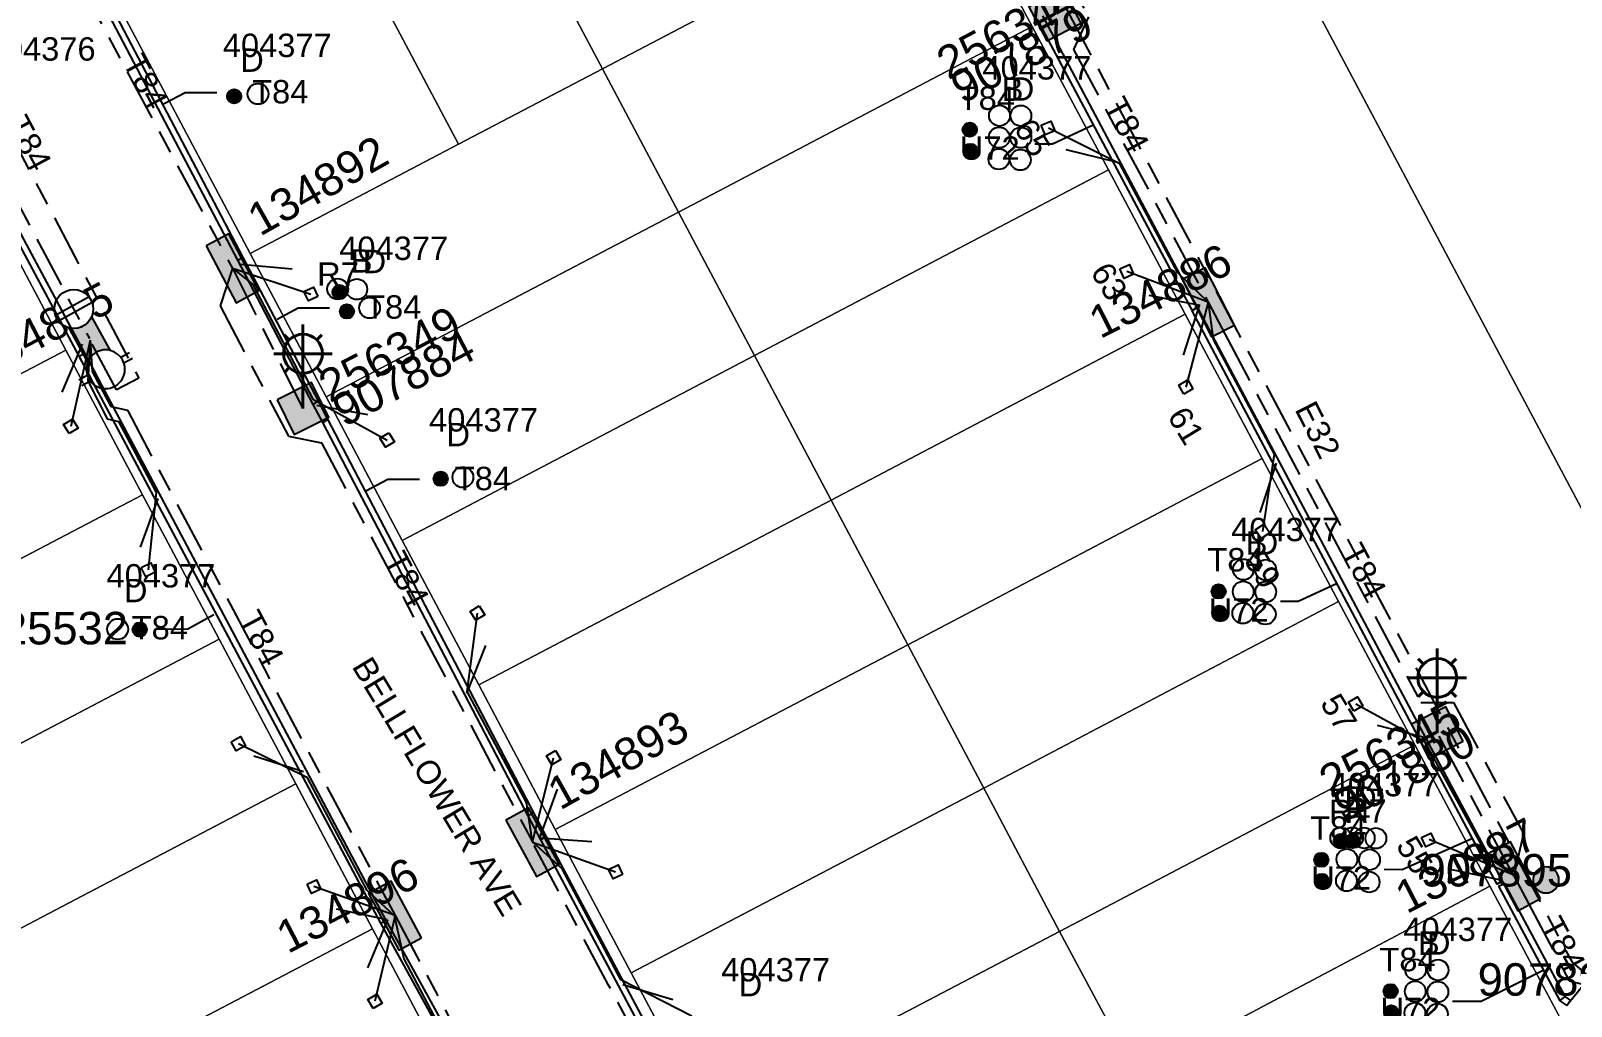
# Model space of a CAD drawing. Header units: metres. Extents: x 301589 to 305563, y 6268713 to 6270518.
# Drawn here: x 303497 to 303615.6, y 6269818.4 to 6269893.5 of the extents above; entities that cross this region are included whole.
import ezdxf
from ezdxf.enums import TextEntityAlignment as Align

# ---------------------------------------------------------------- set-up
doc = ezdxf.new("R2010")
doc.units = ezdxf.units.M
doc.linetypes.add('Cable Exist UG', pattern=[8.2, 4, -1.2, 1.8, -1.2])
doc.layers.get('0').update_dxf_attribs({"color": 6})
for name, color, linetype in [('_User Miscellaneous12', 7, 'Continuous'), ('Duct_SP_EXT', 7, 'Continuous'), ('Equip_LV_EXT', 7, 'Continuous'), ('Equip_SP_SL_EXT', 7, 'Continuous'), ('Mains_HV_EXT', 1, 'Continuous'), ('Mains_LV_EXT', 5, 'Continuous'), ('Mains_LV_SL_EXT', 4, 'Continuous'), ('Services_SP_EXT', 7, 'Continuous'), ('SupportsOH_SP_TR_HV_LV_SL_EXT', 7, 'Continuous'), ('SupportsUG_SP_LV_EXT', 7, 'Continuous'), ('SupportsUG_SP_LV_SL_EXT', 7, 'Continuous'), ('Trench_SP_EXT', 7, 'Continuous')]:
    doc.layers.add(name, color=color, linetype=linetype)
doc.layers.add('Cadastre Land Parcels_SP_EXT', color=7, linetype='Continuous', lineweight=5)
doc.layers.add('Cadastre Roads_SP_EXT', color=9, linetype='Continuous', lineweight=5)
doc.styles.add('COLUMN_LABEL', font='arial.ttf')
doc.styles.add('iecARIAL', font='arial.ttf', dxfattribs={"height": 2})
doc.styles.add('POLE_LABEL', font='arial.ttf')
doc.styles.get("Standard").update_dxf_attribs({"font": 'arial.ttf'})

# ---------------------------------------------------------------- blocks, each defined once
blk = doc.blocks.new('COLUMN_EXT')
blk.add_hatch(color=256).paths.add_polyline_path([(-1.49, 1.48), (-1.49, -1.49), (1.48, -1.49), (1.48, 1.48)])
blk.add_lwpolyline([(-1.49, -1.49), (1.48, -1.49), (1.48, 1.48), (-1.49, 1.48)], close=True)
for tag, height, style, flags, p in [('ASSET_NUM', 2.5, 'COLUMN_LABEL', 8, (2, 2)), ('STRUCTURE_PLANT_NUMBER', 0.2, 'POLE_LABEL', 9, (1.81, 0.03)), ('STREET_CODE', 0.2, 'COLUMN_LABEL', 9, (1.81, -0.2))]:
    blk.add_attdef(tag, text='', height=height, dxfattribs=dict(style=style, flags=flags)).set_placement(p, align=Align.MIDDLE_LEFT)
at = {"flags": 9}
for tag, p in [('COLUMN_TYPE', (1.81, -0.4)), ('OWNED_BY', (1.81, -0.6)), ('STATE', (1.81, -0.8)), ('USAGE', (1.81, -1)), ('LEGEND', (1.81, -1.2)), ('STREETNAME', (1.81, -1.6)), ('SUBURB', (1.81, -1.8)), ('LOCATION', (1.81, -1.4)), ('NOTES', (1.81, -2))]:
    blk.add_attdef(tag, text='', height=0.2, dxfattribs=at).set_placement(p, align=Align.MIDDLE_LEFT)
at = {"flags": 1}
blk.add_attdef('Z', (1.81, -2.35), '', height=0.2, dxfattribs=at)
blk = doc.blocks.new('PILLAR_EXT')
blk.add_hatch(color=256).paths.add_polyline_path([(-2.475, 0.99), (-2.475, -0.99), (2.475, -0.99), (2.475, 0.99)])
blk.add_lwpolyline([(-2.475, -0.99), (2.475, -0.99), (2.475, 0.99), (-2.475, 0.99)], close=True)
at = {"style": 'iecARIAL', "flags": 8}
blk.add_attdef('ASSET_NUM', (1.5, 3.5), '', height=2.5, dxfattribs=at)
for tag, p, flags in [('OWNED_BY', (0, -0.2), 9), ('STATE', (0, -0.4), 9), ('SUPPORT_TYPE', (0, -0.6), 9), ('USAGE', (0, -0.8), 9), ('LEGEND', (0, -1), 9), ('LOCATION', (0, -1.2), 9), ('STREETNAME', (0, -1.8), 9), ('SUBURB', (0, -2), 1), ('NOTES', (0, -1.4), 9), ('PARENT', (0, -1.6), 9)]:
    blk.add_attdef(tag, p, '', height=0.2, dxfattribs=dict(flags=flags))
blk = doc.blocks.new('DUCT_EXT')
blk.add_circle((0, 0.8), 0.8)
at = {"flags": 1}
blk.add_attdef('Z', (0, 0), '', height=0.2, dxfattribs=at)
at = {"flags": 9}
for tag, p in [('DUCT_CODE', (0, 0)), ('XSECT_TYPE', (0, -0.2)), ('STATE', (0, -0.6)), ('FB_REFERENCE', (0, -0.4)), ('NOTES', (0, -0.8))]:
    blk.add_attdef(tag, text='', height=0.2, dxfattribs=at).set_placement(p, align=Align.MIDDLE_LEFT)
blk = doc.blocks.new('SL_LANTERN_EXT')
at = {"lineweight": 40}
for p, q in [((0, 1.97), (0, 6.47)), ((-1.46, 5.68), (-1.06, 5.28)), ((1.46, 5.68), (1.06, 5.28)), ((-2.25, 4.22), (2.25, 4.22)), ((-1.46, 2.76), (-1.06, 3.16)), ((0, 0), (0, 2.72)), ((1.46, 2.76), (1.06, 3.16))]:
    blk.add_line(p, q, dxfattribs=at)
blk.add_circle((0, 4.22), 1.5, dxfattribs=at)
at = {"style": 'iecARIAL', "flags": 8}
blk.add_attdef('ASSET_NUM', (1.5, 1.5), '', height=2.5, dxfattribs=at)
for tag, p, height, flags in [('CONSTRUCTED_VOLTAGE', (0.98, -0.65), 0.2, 9), ('CONTROL_TYPE', (0.98, -0.85), 0.2, 9), ('LANTERN_PURPOSE', (0.98, -1.05), 0.2, 9), ('LANTERN_TYPE', (0.98, -1.25), 0.2, 9), ('LNUMBER', (2.18, -3.25), 2.5, 8), ('OPERATING_VOLTAGE', (0.98, -1.65), 0.2, 9), ('ORIENTATION', (0.98, -1.85), 0.2, 9), ('OWNED_BY', (0.98, -2.05), 0.2, 9), ('STATE', (0.98, -2.25), 0.2, 9), ('NO_PHASES', (0.98, -1.45), 0.2, 9), ('USAGE', (0.98, -2.45), 0.2, 9), ('CEXIST', (0.98, -2.65), 0.2, 9), ('CNEW', (0.98, -2.85), 0.2, 9), ('CNUMBER', (0.98, -3.05), 0.2, 9), ('CREMOVE', (0.98, -3.25), 0.2, 9), ('CREPLACE', (0.98, -3.45), 0.2, 9), ('LKINGHEIGHT', (0.98, -3.65), 0.2, 9), ('LBRACKET', (0.98, -3.85), 0.2, 9), ('LBRACKETVOCAB', (0.98, -4.05), 0.2, 9), ('LCATEGORY', (0.98, -4.25), 0.2, 9), ('LCHARGE1', (0.98, -4.45), 0.2, 9), ('LCHARGE1PERCENT', (0.98, -4.65), 0.2, 9), ('LCHARGE2', (0.98, -4.85), 0.2, 9), ('LCHARGE2PERCENT', (0.98, -5.05), 0.2, 9), ('LCHARGE3', (0.98, -5.25), 0.2, 9), ('LCHARGE3PERCENT', (0.98, -5.45), 0.2, 9), ('LEXIST', (0.98, -5.65), 0.2, 9), ('LLAMP', (0.98, -5.85), 0.2, 9), ('LLAMPVOCAB', (0.98, -6.05), 0.2, 9), ('LMAST', (0.98, -6.25), 0.2, 9), ('LMASTVOCAB', (0.98, -6.45), 0.2, 9), ('LNEW', (0.98, -6.65), 0.2, 9), ('LANTNUMBER', (0.98, -6.85), 0.2, 9), ('LOUTREACH', (0.98, -7.25), 0.2, 9), ('LOUTREACHVOCAB', (0.98, -7.45), 0.2, 9), ('LRATECODE', (0.98, -7.65), 0.2, 9), ('LREMOVE', (0.98, -7.85), 0.2, 9), ('LREPLACE', (0.98, -8.05), 0.2, 9), ('LTYPE', (0.98, -8.25), 0.2, 9), ('LTYPEVOCAB', (0.98, -8.45), 0.2, 9), ('STREETNAME', (0.98, -9.25), 0.2, 9), ('SUBURB', (0.98, -9.45), 0.2, 1), ('LEGEND', (0.98, -8.65), 0.2, 9), ('LOCATION', (0.98, -8.85), 0.2, 9), ('NOTES', (0.98, -9.05), 0.2, 9)]:
    blk.add_attdef(tag, p, '', height=height, dxfattribs=dict(flags=flags))
blk = doc.blocks.new('CCP_EXT')
at = {"flags": 9}
for tag, p in [('STATE', (0, -1.8)), ('LEGEND', (0, -1.4)), ('LIFE_SUPPORT', (0, -1.6)), ('NOTES', (0, -2))]:
    blk.add_attdef(tag, text='', height=0.2, dxfattribs=at).set_placement(p, align=Align.MIDDLE_LEFT)
blk.add_wipeout([(0, 0.57), (0.57, 0), (0, -0.57), (-0.57, 0)])
blk.add_lwpolyline([(-0.57, 0), (0, 0.57), (0.57, 0), (0, -0.57), (-0.57, 0)])
at = {"flags": 1}
blk.add_attdef('Z', (0, 0), '', height=0.2, dxfattribs=at)
at = {"flags": 9}
for tag, p in [('CCP_TYPE', (0, 0)), ('CONSTRUCTED_VOLTAGE', (0, -0.2)), ('OPERATING_VOLTAGE', (0, -0.6)), ('ORIENTATION', (0, -0.8)), ('OWNED_BY', (0, -1)), ('NO_PHASES', (0, -0.4)), ('USAGE', (0, -1.2))]:
    blk.add_attdef(tag, text='', height=0.2, dxfattribs=at).set_placement(p, align=Align.MIDDLE_LEFT)
blk = doc.blocks.new('POLE_EXT')
blk.add_hatch(color=256).paths.add_polyline_path([(-1, 0, 1), (1, 0, 1)])
blk.add_lwpolyline([(-1, 0, 1), (1, 0, 1)], format="xyb", close=True)
for tag, height, flags, p in [('pNumber', 2.5, 8, (-17.84, 2.07)), ('OWNED_BY', 0.2, 9, (1.35, -0.4)), ('SPECIAL_USE', 0.2, 9, (1.35, -0.8)), ('STATE', 0.2, 9, (1.35, -1)), ('PARENT', 0.2, 9, (1.35, -0.6)), ('USAGE', 0.2, 9, (1.35, -1.2)), ('cLV', 0.2, 9, (1.35, -1.4)), ('hDepth', 0.2, 9, (1.35, -1.6)), ('hDia', 0.2, 9, (1.35, -1.8)), ('cHV', 0.2, 9, (1.35, -2)), ('LBRACKET', 0.2, 9, (1.35, -2.2)), ('LExisting', 0.2, 9, (1.35, -2.4)), ('cLinedev', 0.2, 9, (1.35, -3.4)), ('LANTNUMBER', 0.2, 9, (1.35, -2.6)), ('LOther', 0.2, 9, (1.35, -2.8)), ('LRemove', 0.2, 9, (1.35, -3)), ('LEGEND', 0.2, 9, (1.35, -3.2)), ('LOCATION', 0.2, 9, (1.35, -3.6)), ('pExisting', 0.2, 9, (1.35, -3.8)), ('pFooting', 0.2, 9, (1.35, -4.4)), ('pNew', 0.2, 9, (1.35, -4.6)), ('PFNUMBER', 0.2, 9, (1.35, -4)), ('NEWPFNUMBER', 0.2, 9, (1.35, -4.2)), ('pRelocate', 0.2, 9, (1.35, -5)), ('pRemove', 0.2, 9, (1.35, -5.2)), ('pReplace', 0.2, 9, (1.35, -5.4)), ('pStay', 0.2, 9, (1.35, -5.6)), ('pType', 0.2, 9, (1.35, -5.8)), ('cspan', 0.2, 9, (1.35, -6)), ('STREETNAME', 0.2, 9, (1.35, -6.2)), ('SUBURB', 0.2, 9, (1.35, -6.4)), ('OPERATED_BY', 0.2, 9, (1.36, -7.01)), ('NOTES', 0.2, 9, (1.35, -6.6)), ('MAINTAINED_BY', 0.2, 9, (1.36, -6.81))]:
    blk.add_attdef(tag, text='', height=height, dxfattribs=dict(flags=flags)).set_placement(p, align=Align.MIDDLE_LEFT)
at = {"style": 'POLE_LABEL'}
for tag, height, flags, p in [('ASSET_NUM', 2.5, 8, (2, 2)), ('STRUCTURE_PLANT_NUMBER', 0.2, 9, (1.35, 0.03)), ('STREET_CODE', 0.2, 9, (1.35, -0.2))]:
    blk.add_attdef(tag, text='', height=height, dxfattribs=dict(at, flags=flags)).set_placement(p, align=Align.MIDDLE_LEFT)
at = {"flags": 1}
blk.add_attdef('Z', (1.35, -7.33), '', height=0.2, dxfattribs=at)
blk = doc.blocks.new('LV_UG_LINKS_OPEN_EXT')
for p, q in [((-0.25, 1.47), (-0.25, 2.22)), ((0.25, 1.47), (0.25, 2.22)), ((-0.25, -1.47), (-0.25, -2.22)), ((0.25, -1.47), (0.25, -2.22))]:
    blk.add_line(p, q)
at = {"flags": 9}
for tag, p in [('ACTUAL_STATUS', (0, 0)), ('CONSTRUCTED_VOLTAGE', (0, -0.2)), ('OPERATING_VOLTAGE', (0, -0.6)), ('ORIENTATION', (0, -0.8)), ('STATE', (0, -1)), ('SWITCH_TYPE', (0, -1.2)), ('NO_PHASES', (0, -0.4)), ('USAGE', (0, -1.4)), ('NOTES', (0, -1.6))]:
    blk.add_attdef(tag, text='', height=0.2, dxfattribs=at).set_placement(p, align=Align.MIDDLE_LEFT)
at = {"flags": 1}
blk.add_attdef('Z', (0, 0), '', height=0.2, dxfattribs=at)
blk.add_wipeout([(-0.25, 1.47), (-0.43, 1.43), (-0.61, 1.36), (-0.77, 1.28), (-0.93, 1.17), (-1.07, 1.05), (-1.19, 0.9), (-1.29, 0.75), (-1.38, 0.58), (-1.44, 0.4), (-1.48, 0.22), (-1.49, 0.03), (-1.49, -0.16), (-1.45, -0.34), (-1.4, -0.52), (-1.32, -0.69), (-1.23, -0.85), (-1.11, -1), (-0.98, -1.13), (-0.83, -1.24), (-0.66, -1.34), (-0.49, -1.41), (-0.31, -1.46), (-0.13, -1.49), (0.06, -1.49), (0.25, -1.47), (0.43, -1.43), (0.61, -1.36), (0.77, -1.28), (0.93, -1.17), (1.07, -1.05), (1.19, -0.9), (1.29, -0.75), (1.38, -0.58), (1.44, -0.4), (1.48, -0.22), (1.49, -0.03), (1.49, 0.16), (1.45, 0.34), (1.4, 0.52), (1.32, 0.69), (1.23, 0.85), (1.11, 1), (0.98, 1.13), (0.83, 1.24), (0.66, 1.34), (0.49, 1.41), (0.31, 1.46), (0.13, 1.49), (-0.06, 1.49)])
blk.add_lwpolyline([(0, -1.49, 1), (0, 1.49, 1)], format="xyb", close=True)
blk = doc.blocks.new('LV_UG_LINKS_CLOSED_EXT')
blk.add_wipeout([(-1.06, 1.06), (-1.18, 0.92), (-1.29, 0.76), (-1.37, 0.59), (-1.43, 0.42), (-1.48, 0.23), (-1.49, 0.05), (-1.49, -0.14), (-1.46, -0.33), (-1.41, -0.51), (-1.33, -0.68), (-1.24, -0.84), (-1.12, -0.99), (-0.99, -1.12), (-0.84, -1.24), (-0.68, -1.33), (-0.51, -1.41), (-0.33, -1.46), (-0.14, -1.49), (0.05, -1.49), (0.23, -1.48), (0.42, -1.43), (0.59, -1.37), (0.76, -1.29), (0.92, -1.18), (1.06, -1.06), (1.18, -0.92), (1.29, -0.76), (1.37, -0.59), (1.43, -0.42), (1.48, -0.23), (1.49, -0.05), (1.49, 0.14), (1.46, 0.33), (1.41, 0.51), (1.33, 0.68), (1.24, 0.84), (1.12, 0.99), (0.99, 1.12), (0.84, 1.24), (0.68, 1.33), (0.51, 1.41), (0.33, 1.46), (0.14, 1.49), (-0.05, 1.49), (-0.23, 1.48), (-0.42, 1.43), (-0.59, 1.37), (-0.76, 1.29), (-0.92, 1.18)])
for p, q in [((-0.25, -1.48), (-0.25, 1.48)), ((0.25, -1.48), (0.25, 1.48))]:
    blk.add_line(p, q)
blk.add_circle((0, 0), 1.5)
at = {"flags": 9}
for tag, p in [('ACTUAL_STATUS', (0, 0)), ('CONSTRUCTED_VOLTAGE', (0, -0.2)), ('OPERATING_VOLTAGE', (0, -0.6)), ('ORIENTATION', (0, -0.8)), ('STATE', (0, -1)), ('SWITCH_TYPE', (0, -1.2)), ('NO_PHASES', (0, -0.4)), ('USAGE', (0, -1.4)), ('NOTES', (0, -1.6))]:
    blk.add_attdef(tag, text='', height=0.2, dxfattribs=at).set_placement(p, align=Align.MIDDLE_LEFT)
at = {"flags": 1}
blk.add_attdef('Z', (0, 0), '', height=0.2, dxfattribs=at)
blk = doc.blocks.new('CABLE_LARGE_EXT')
h = blk.add_hatch(color=256)
edge = h.paths.add_edge_path()
edge.add_arc((0, 0.55), 0.55, 0, 360)
blk.add_circle((0, 0.55), 0.55)
at = {"flags": 1}
blk.add_attdef('Z', (0, 0), '', height=0.2, dxfattribs=at)
at = {"flags": 9}
for tag, p in [('COND_CODE', (0, 0)), ('STATE', (0, -0.4)), ('XSECT_SIZE', (0, -0.6)), ('FB_REFERENCE', (0, -0.2)), ('NOTES', (0, -0.8))]:
    blk.add_attdef(tag, text='', height=0.2, dxfattribs=at).set_placement(p, align=Align.MIDDLE_LEFT)

msp = doc.modelspace()

# ---------------------------------------------------------------- linework, layer by layer
at = {"layer": '_User Miscellaneous12'}
for p, q in [((303501.523, 6269897.539), (303512.921, 6269875.828)), ((303502.027, 6269897.612), (303513.346, 6269876.051)), ((303512.92, 6269875.828), (303513.133, 6269875.94)), ((303512.921, 6269875.828), (303513.133, 6269875.94)), ((303513.346, 6269876.051), (303513.133, 6269875.94)), ((303513.346, 6269876.051), (303513.133, 6269875.94)), ((303586.421, 6269871.973), (303586.633, 6269872.086)), ((303586.436, 6269871.945), (303586.648, 6269872.058)), ((303586.845, 6269872.198), (303586.633, 6269872.086)), ((303586.86, 6269872.17), (303586.648, 6269872.058)), ((303518.727, 6269864.733), (303518.94, 6269864.844)), ((303518.727, 6269864.733), (303518.94, 6269864.844)), ((303518.727, 6269864.733), (303519.463, 6269863.326)), ((303519.152, 6269864.955), (303518.94, 6269864.844)), ((303519.152, 6269864.955), (303518.94, 6269864.844)), ((303519.152, 6269864.955), (303519.888, 6269863.549)), ((303519.463, 6269863.326), (303519.676, 6269863.438)), ((303519.888, 6269863.549), (303519.676, 6269863.438)), ((303604.061, 6269838.724), (303604.273, 6269838.838)), ((303604.061, 6269838.725), (303604.273, 6269838.838)), ((303604.484, 6269838.951), (303604.273, 6269838.838)), ((303604.485, 6269838.95), (303604.273, 6269838.838)), ((303535.297, 6269833.067), (303535.51, 6269833.179)), ((303535.297, 6269833.067), (303536.264, 6269831.22)), ((303535.723, 6269833.29), (303535.51, 6269833.179)), ((303535.723, 6269833.29), (303536.689, 6269831.442)), ((303536.264, 6269831.22), (303536.477, 6269831.331)), ((303536.265, 6269831.218), (303536.477, 6269831.331)), ((303536.689, 6269831.444), (303536.477, 6269831.331)), ((303536.689, 6269831.442), (303536.477, 6269831.331)), ((303609.228, 6269829.068), (303609.44, 6269829.182)), ((303609.228, 6269829.068), (303609.906, 6269827.81)), ((303609.651, 6269829.295), (303609.44, 6269829.182)), ((303609.651, 6269829.295), (303610.329, 6269828.037)), ((303609.906, 6269827.81), (303610.117, 6269827.924)), ((303610.055, 6269827.639), (303610.267, 6269827.752)), ((303610.329, 6269828.037), (303610.117, 6269827.924)), ((303610.478, 6269827.865), (303610.267, 6269827.752)), ((303610.478, 6269827.865), (303615.148, 6269819.154)), ((303610.055, 6269827.639), (303614.777, 6269818.83)), ((303523.928, 6269824.79), (303524.14, 6269824.903)), ((303523.93, 6269824.786), (303524.14, 6269824.903)), ((303524.35, 6269825.019), (303524.14, 6269824.903)), ((303524.352, 6269825.015), (303524.14, 6269824.903)), ((303614.777, 6269818.83), (303614.962, 6269818.992)), ((303614.777, 6269818.83), (303615.295, 6269818.455)), ((303615.148, 6269819.154), (303614.962, 6269818.992)), ((303615.148, 6269819.154), (303615.577, 6269818.844)), ((303615.295, 6269818.455), (303615.436, 6269818.649)), ((303615.577, 6269818.844), (303615.436, 6269818.649))]:
    msp.add_line(p, q, dxfattribs=at)
at = {"layer": 'Cadastre Land Parcels_SP_EXT', "linetype": 'Continuous'}
for points in [[(303808.611, 6269881.759), (303774.583, 6269946.195), (303756.29, 6269980.704), (303597.038, 6269896.369), (303596.094, 6269895.846), (303595.74, 6269895.649), (303623.387, 6269843.642), (303689.854, 6269878.898), (303714.648, 6269831.953), (303808.611, 6269881.759)], [(303541.043, 6269890.562), (303535.191, 6269901.6), (303527.348, 6269916.392), (303516.261, 6269910.581), (303529.956, 6269884.753), (303541.043, 6269890.562)], [(303568.254, 6269904.84), (303562.38, 6269915.862), (303535.191, 6269901.6), (303541.043, 6269890.562), (303568.254, 6269904.84)], [(303529.956, 6269884.753), (303516.261, 6269910.581), (303504.644, 6269904.493), (303502.55, 6269897.753), (303513.902, 6269876.34), (303529.956, 6269884.753)], [(303574.128, 6269893.819), (303568.254, 6269904.84), (303541.043, 6269890.562), (303546.894, 6269879.526), (303574.128, 6269893.819)], [(303580.001, 6269882.798), (303574.128, 6269893.819), (303546.894, 6269879.526), (303552.745, 6269868.488), (303580.001, 6269882.798)], [(303499.715, 6269868.905), (303488.364, 6269890.318), (303481.587, 6269892.411), (303468.816, 6269885.719), (303482.508, 6269859.889), (303499.715, 6269868.905)], [(303546.894, 6269879.526), (303541.043, 6269890.562), (303529.956, 6269884.753), (303513.902, 6269876.34), (303519.753, 6269865.303), (303546.894, 6269879.526)], [(303585.922, 6269871.689), (303580.001, 6269882.798), (303552.745, 6269868.488), (303558.644, 6269857.362), (303585.922, 6269871.689)], [(303552.745, 6269868.488), (303546.894, 6269879.526), (303519.753, 6269865.303), (303525.606, 6269854.265), (303552.745, 6269868.488)], [(303591.843, 6269860.58), (303585.922, 6269871.689), (303558.644, 6269857.362), (303564.542, 6269846.235), (303591.843, 6269860.58)], [(303505.613, 6269857.779), (303499.715, 6269868.905), (303482.508, 6269859.889), (303471.421, 6269854.08), (303477.319, 6269842.954), (303505.613, 6269857.779)], [(303558.644, 6269857.362), (303552.745, 6269868.488), (303525.606, 6269854.265), (303531.504, 6269843.139), (303558.644, 6269857.362)], [(303597.716, 6269849.558), (303591.843, 6269860.58), (303564.542, 6269846.235), (303570.394, 6269835.197), (303597.716, 6269849.558)], [(303511.512, 6269846.654), (303505.613, 6269857.779), (303477.319, 6269842.954), (303483.217, 6269831.828), (303511.512, 6269846.654)], [(303564.542, 6269846.235), (303558.644, 6269857.362), (303531.504, 6269843.139), (303537.403, 6269832.013), (303564.542, 6269846.235)], [(303603.59, 6269838.538), (303597.716, 6269849.558), (303570.394, 6269835.197), (303576.245, 6269824.16), (303603.59, 6269838.538)], [(303517.41, 6269835.528), (303511.512, 6269846.654), (303483.217, 6269831.828), (303489.116, 6269820.701), (303517.41, 6269835.528)], [(303570.394, 6269835.197), (303564.542, 6269846.235), (303537.403, 6269832.013), (303543.254, 6269820.975), (303570.394, 6269835.197)], [(303609.389, 6269827.657), (303603.59, 6269838.538), (303576.245, 6269824.16), (303582.101, 6269813.201), (303609.389, 6269827.657)], [(303523.332, 6269824.356), (303517.41, 6269835.528), (303489.116, 6269820.701), (303495.039, 6269809.53), (303523.332, 6269824.356)], [(303576.245, 6269824.16), (303570.394, 6269835.197), (303543.254, 6269820.975), (303549.106, 6269809.937), (303576.245, 6269824.16)], [(303609.389, 6269827.657), (303582.101, 6269813.201), (303555.011, 6269798.848), (303540.846, 6269791.344), (303512.605, 6269776.382), (303484.352, 6269761.414), (303470.177, 6269753.903), (303430.827, 6269733.055), (303449.523, 6269698.429), (303482.335, 6269635.591), (303661.49, 6269729.995), (303631.351, 6269786.49), (303576.955, 6269757.752), (303576.264, 6269759.073), (303575.567, 6269760.391), (303568.223, 6269774.228), (303570.329, 6269780.983), (303615.837, 6269805.029), (303622.576, 6269802.937), (303609.389, 6269827.657)], [(303529.182, 6269813.318), (303523.332, 6269824.356), (303495.039, 6269809.53), (303500.889, 6269798.494), (303529.182, 6269813.318)], [(303582.101, 6269813.201), (303576.245, 6269824.16), (303549.106, 6269809.937), (303555.011, 6269798.848), (303582.101, 6269813.201)]]:
    msp.add_lwpolyline(points, close=True, dxfattribs=at)
at = {"layer": 'Duct_SP_EXT'}
for p, q in [((303501.523, 6269897.539), (303512.921, 6269875.828)), ((303502.027, 6269897.612), (303513.346, 6269876.051)), ((303512.92, 6269875.828), (303513.133, 6269875.94)), ((303512.921, 6269875.828), (303513.133, 6269875.94)), ((303513.346, 6269876.051), (303513.133, 6269875.94)), ((303513.346, 6269876.051), (303513.133, 6269875.94)), ((303586.421, 6269871.973), (303586.633, 6269872.086)), ((303586.436, 6269871.945), (303586.648, 6269872.058)), ((303586.845, 6269872.198), (303586.633, 6269872.086)), ((303586.86, 6269872.17), (303586.648, 6269872.058)), ((303518.727, 6269864.733), (303518.94, 6269864.844)), ((303518.727, 6269864.733), (303518.94, 6269864.844)), ((303518.727, 6269864.733), (303519.463, 6269863.326)), ((303519.152, 6269864.955), (303518.94, 6269864.844)), ((303519.152, 6269864.955), (303518.94, 6269864.844)), ((303519.152, 6269864.955), (303519.888, 6269863.549)), ((303519.463, 6269863.326), (303519.676, 6269863.438)), ((303519.888, 6269863.549), (303519.676, 6269863.438)), ((303604.061, 6269838.724), (303604.273, 6269838.838)), ((303604.061, 6269838.725), (303604.273, 6269838.838)), ((303604.484, 6269838.951), (303604.273, 6269838.838)), ((303604.485, 6269838.95), (303604.273, 6269838.838)), ((303535.297, 6269833.067), (303535.51, 6269833.179)), ((303535.297, 6269833.067), (303536.264, 6269831.22)), ((303535.723, 6269833.29), (303535.51, 6269833.179)), ((303535.723, 6269833.29), (303536.689, 6269831.442)), ((303536.264, 6269831.22), (303536.477, 6269831.331)), ((303536.265, 6269831.218), (303536.477, 6269831.331)), ((303536.689, 6269831.444), (303536.477, 6269831.331)), ((303536.689, 6269831.442), (303536.477, 6269831.331)), ((303609.228, 6269829.068), (303609.44, 6269829.182)), ((303609.228, 6269829.068), (303609.906, 6269827.81)), ((303609.651, 6269829.295), (303609.44, 6269829.182)), ((303609.651, 6269829.295), (303610.329, 6269828.037)), ((303609.906, 6269827.81), (303610.117, 6269827.924)), ((303610.055, 6269827.639), (303610.267, 6269827.752)), ((303610.329, 6269828.037), (303610.117, 6269827.924)), ((303610.478, 6269827.865), (303610.267, 6269827.752)), ((303610.478, 6269827.865), (303615.148, 6269819.154)), ((303610.055, 6269827.639), (303614.777, 6269818.83)), ((303523.928, 6269824.79), (303524.14, 6269824.903)), ((303523.93, 6269824.786), (303524.14, 6269824.903)), ((303524.35, 6269825.019), (303524.14, 6269824.903)), ((303524.352, 6269825.015), (303524.14, 6269824.903)), ((303614.777, 6269818.83), (303614.962, 6269818.992)), ((303614.777, 6269818.83), (303615.295, 6269818.455)), ((303615.148, 6269819.154), (303614.962, 6269818.992)), ((303615.148, 6269819.154), (303615.577, 6269818.844)), ((303615.295, 6269818.455), (303615.436, 6269818.649)), ((303615.577, 6269818.844), (303615.436, 6269818.649))]:
    msp.add_line(p, q, dxfattribs=at)
for points in [[(303511.33, 6269888.725), (303508.893, 6269888.728), (303507.224, 6269887.832)], [(303574.342, 6269884.796), (303575.707, 6269884.796), (303578.783, 6269886.215)], [(303520.018, 6269872.151), (303517.602, 6269872.129), (303515.982, 6269871.264)], [(303526.931, 6269858.946), (303524.494, 6269858.95), (303522.817, 6269858.047)], [(303593.244, 6269849.59), (303594.611, 6269849.582), (303597.575, 6269850.953)], [(303506.693, 6269847.425), (303509.098, 6269847.445), (303511.111, 6269848.57)], [(303601.243, 6269828.959), (303602.627, 6269828.921), (303607.99, 6269831.315)], [(303606.506, 6269818.79), (303608.709, 6269818.805), (303613.436, 6269821.148)]]:
    msp.add_lwpolyline(points, dxfattribs=at)
at = {"layer": 'Mains_LV_EXT', "linetype": 'Cable Exist UG'}
for points in [[(303515.35, 6269912.353), (303514.043, 6269911.491), (303514.043, 6269911.491), (303503.109, 6269905.757), (303500.551, 6269897.546), (303512.578, 6269875.133)], [(303611.225, 6269828.447), (303612.351, 6269826.308), (303612.351, 6269826.308), (303615.495, 6269820.355), (303618.089, 6269819.714)], [(303525.062, 6269825.377), (303542.854, 6269791.852)]]:
    msp.add_lwpolyline(points, dxfattribs=at)
at = {"layer": 'Services_SP_EXT'}
msp.add_lwpolyline([(303524.99, 6269825.403), (303525.726, 6269822.049), (303525.726, 6269822.049), (303530.088, 6269813.77), (303529.514, 6269807.518)], dxfattribs=at)
at = {"layer": 'Trench_SP_EXT', "linetype": 'Cable Exist UG'}
for points in [[(303580.625, 6269883.387), (303576.355, 6269884.434)], [(303513.148, 6269875.522), (303517.197, 6269875.158)], [(303587.066, 6269872.34), (303582.568, 6269873.214)], [(303586.984, 6269872.34), (303585.629, 6269868.099)], [(303500.962, 6269869.356), (303499.105, 6269864.959)], [(303518.999, 6269864.668), (303523.826, 6269863.786)], [(303506.785, 6269857.493), (303505.295, 6269853.403)], [(303530.58, 6269842.465), (303532.228, 6269846.633)], [(303604.615, 6269839.026), (303600.353, 6269840.102)], [(303536.222, 6269831.359), (303537.796, 6269835.723)], [(303536.222, 6269831.359), (303541.196, 6269831.003)], [(303610.132, 6269828.133), (303605.779, 6269829.035)], [(303524.469, 6269825.059), (303520.113, 6269825.973)], [(303524.469, 6269825.059), (303522.635, 6269820.677)], [(303615.436, 6269818.649), (303617.208, 6269820.821), (303617.494, 6269820.556)], [(303542.615, 6269820.074), (303546.815, 6269818.81)]]:
    msp.add_lwpolyline(points, dxfattribs=at)

# ---------------------------------------------------------------- block references
at = {"layer": 'Duct_SP_EXT'}
for name, p in [('DUCT_EXT', (303514.504, 6269887.833)), ('CABLE_LARGE_EXT', (303512.669, 6269887.898)), ('DUCT_EXT', (303571.612, 6269886.16)), ('DUCT_EXT', (303573.264, 6269886.151)), ('CABLE_LARGE_EXT', (303569.323, 6269885.325)), ('DUCT_EXT', (303571.591, 6269884.473)), ('DUCT_EXT', (303573.256, 6269884.469)), ('CABLE_LARGE_EXT', (303569.366, 6269883.699)), ('DUCT_EXT', (303571.562, 6269882.815)), ('DUCT_EXT', (303573.22, 6269882.755)), ('DUCT_EXT', (303520.642, 6269872.816)), ('DUCT_EXT', (303522.112, 6269872.795)), ('CABLE_LARGE_EXT', (303520.781, 6269872.824)), ('DUCT_EXT', (303523.098, 6269871.364)), ('CABLE_LARGE_EXT', (303521.352, 6269871.335)), ('DUCT_EXT', (303530.284, 6269858.327)), ('CABLE_LARGE_EXT', (303528.576, 6269858.456)), ('DUCT_EXT', (303590.398, 6269851.222)), ('DUCT_EXT', (303592.123, 6269851.189)), ('CABLE_LARGE_EXT', (303588.488, 6269849.783)), ('DUCT_EXT', (303590.381, 6269849.521)), ('DUCT_EXT', (303592.117, 6269849.501)), ('CABLE_LARGE_EXT', (303588.535, 6269848.149)), ('DUCT_EXT', (303590.354, 6269847.859)), ('DUCT_EXT', (303592.084, 6269847.786)), ('DUCT_EXT', (303503.697, 6269846.631)), ('CABLE_LARGE_EXT', (303505.396, 6269846.849)), ('DUCT_EXT', (303597.893, 6269830.563)), ('CABLE_LARGE_EXT', (303597.893, 6269830.563)), ('DUCT_EXT', (303598.804, 6269830.571)), ('CABLE_LARGE_EXT', (303598.804, 6269830.571)), ('DUCT_EXT', (303599.702, 6269830.552)), ('DUCT_EXT', (303600.598, 6269830.535)), ('CABLE_LARGE_EXT', (303596.401, 6269829.125)), ('DUCT_EXT', (303598.365, 6269828.917)), ('DUCT_EXT', (303600.11, 6269828.882)), ('CABLE_LARGE_EXT', (303596.442, 6269827.501)), ('DUCT_EXT', (303598.335, 6269827.258)), ('DUCT_EXT', (303600.079, 6269827.163)), ('DUCT_EXT', (303603.659, 6269820.421)), ('DUCT_EXT', (303605.385, 6269820.392)), ('CABLE_LARGE_EXT', (303601.734, 6269819.012)), ('DUCT_EXT', (303603.633, 6269818.742)), ('DUCT_EXT', (303605.375, 6269818.711)), ('CABLE_LARGE_EXT', (303601.778, 6269817.387)), ('DUCT_EXT', (303603.602, 6269817.086)), ('DUCT_EXT', (303605.336, 6269817.005))]:
    msp.add_blockref(name, p, dxfattribs=at)
at = {"layer": 'Equip_SP_SL_EXT'}
ref = msp.add_blockref('SL_LANTERN_EXT', (303575.882, 6269894.716), dxfattribs=at)
ref.add_attrib('ASSET_NUM', '256344', dxfattribs={"layer": '0', "height": 2.5, "rotation": 27.81631, "style": 'iecARIAL'}).set_placement((303577.382, 6269896.216), align=Align.MIDDLE_RIGHT)
ref = msp.add_blockref('SL_LANTERN_EXT', (303517.969, 6269864.413), dxfattribs=at)
ref.add_attrib('ASSET_NUM', '256349', dxfattribs={"layer": '0', "height": 2.5, "rotation": 27.52126, "style": 'iecARIAL'}).set_placement((303519.469, 6269865.913), align=Align.MIDDLE_LEFT)
ref = msp.add_blockref('SL_LANTERN_EXT', (303605.324, 6269839.461), dxfattribs=at)
ref.add_attrib('ASSET_NUM', '256345', dxfattribs={"layer": '0', "height": 2.5, "rotation": 28.02497, "style": 'iecARIAL'}).set_placement((303606.824, 6269840.961), align=Align.MIDDLE_RIGHT)
at = {"layer": 'SupportsOH_SP_TR_HV_LV_SL_EXT'}
ref = msp.add_blockref('POLE_EXT', (303490.837, 6269847.998), dxfattribs=at)
ref.add_attrib('ASSET_NUM', '525532', dxfattribs={"layer": '0', "height": 2.5, "rotation": 0.07413, "style": 'POLE_LABEL'}).set_placement((303492.837, 6269848.748), align=Align.TOP_LEFT)
ref = msp.add_blockref('POLE_EXT', (303618.089, 6269819.714), dxfattribs=at)
ref.add_attrib('ASSET_NUM', '907896', dxfattribs={"layer": '0', "height": 2.5, "style": 'POLE_LABEL'}).set_placement((303620.089, 6269820.464), align=Align.MIDDLE_RIGHT)
at = {"layer": 'SupportsUG_SP_LV_EXT'}
ref = msp.add_blockref('PILLAR_EXT', (303512.536, 6269875.211), dxfattribs=dict(at, rotation=298.0162970228763))
ref.add_attrib('ASSET_NUM', '134892', dxfattribs={"layer": '0', "height": 2.5, "rotation": 29.55016, "style": 'iecARIAL'}).set_placement((303514.036, 6269878.711), align=Align.MIDDLE_LEFT)
ref = msp.add_blockref('PILLAR_EXT', (303587.693, 6269872.595), dxfattribs=dict(at, rotation=117.1195262222911))
ref.add_attrib('ASSET_NUM', '134886', dxfattribs={"layer": '0', "height": 2.5, "rotation": 26.75517, "style": 'iecARIAL'}).set_placement((303589.193, 6269876.095), align=Align.MIDDLE_RIGHT)
ref = msp.add_blockref('PILLAR_EXT', (303501.576, 6269869.685), dxfattribs=dict(at, rotation=118.7022268053155))
ref.add_attrib('ASSET_NUM', '134895', dxfattribs={"layer": '0', "height": 2.5, "rotation": 27.35781, "style": 'iecARIAL'}).set_placement((303503.076, 6269873.185), align=Align.MIDDLE_RIGHT)
ref = msp.add_blockref('PILLAR_EXT', (303535.646, 6269831.036), dxfattribs=dict(at, rotation=298.4896090298395))
ref.add_attrib('ASSET_NUM', '134893', dxfattribs={"layer": '0', "height": 2.5, "rotation": 29.33096, "style": 'iecARIAL'}).set_placement((303537.146, 6269834.536), align=Align.MIDDLE_LEFT)
ref = msp.add_blockref('PILLAR_EXT', (303611.254, 6269828.407), dxfattribs=dict(at, rotation=118.0583500665272))
ref.add_attrib('ASSET_NUM', '134887', dxfattribs={"layer": '0', "height": 2.5, "rotation": 27.17269, "style": 'iecARIAL'}).set_placement((303612.754, 6269831.907), align=Align.MIDDLE_RIGHT)
ref = msp.add_blockref('PILLAR_EXT', (303525.062, 6269825.377), dxfattribs=dict(at, rotation=118.0862322443944))
ref.add_attrib('ASSET_NUM', '134896', dxfattribs={"layer": '0', "height": 2.5, "rotation": 27.3986, "style": 'iecARIAL'}).set_placement((303526.562, 6269828.877), align=Align.MIDDLE_RIGHT)
at = {"layer": 'SupportsUG_SP_LV_SL_EXT'}
ref = msp.add_blockref('COLUMN_EXT', (303575.882, 6269894.716), dxfattribs=dict(at, rotation=117.724748176347))
ref.add_attrib('ASSET_NUM', '907879', dxfattribs={"layer": '0', "height": 2.5, "rotation": 27.81631, "style": 'COLUMN_LABEL'}).set_placement((303577.882, 6269895.466), align=Align.TOP_RIGHT)
ref = msp.add_blockref('COLUMN_EXT', (303517.969, 6269864.413), dxfattribs=dict(at, rotation=296.4040885567197))
ref.add_attrib('ASSET_NUM', '907884', dxfattribs={"layer": '0', "height": 2.5, "rotation": 27.52126, "style": 'COLUMN_LABEL'}).set_placement((303519.969, 6269865.163), align=Align.TOP_LEFT)
ref = msp.add_blockref('COLUMN_EXT', (303605.324, 6269839.461), dxfattribs=dict(at, rotation=117.0789839443254))
ref.add_attrib('ASSET_NUM', '907880', dxfattribs={"layer": '0', "height": 2.5, "rotation": 28.02497, "style": 'COLUMN_LABEL'}).set_placement((303607.324, 6269840.211), align=Align.TOP_RIGHT)

# ---------------------------------------------------------------- texts
at = {"layer": 'Cadastre Roads_SP_EXT'}
msp.add_text('BELLFLOWER AVE', height=1.8, rotation=301.09248, dxfattribs=at).set_placement((303521.687, 6269844.558))
at = {"layer": 'Defpoints'}
for s, rotation, p in [('65', 301.23076, (303572.67, 6269886.002)), ('63', 301.23088, (303578.567, 6269874.936)), ('61', 301.23234, (303584.488, 6269863.826)), ('59', 301.23076, (303590.386, 6269852.76)), ('57', 301.23302, (303596.26, 6269841.738)), ('55', 301.23344, (303602.099, 6269830.78))]:
    msp.add_text(s, height=1.8, rotation=rotation, dxfattribs=at).set_placement(p)
at = {"layer": 'Duct_SP_EXT'}
for s, p in [('404376', (303493.607, 6269891.194)), ('404377', (303511.791, 6269891.47)), ('D', (303513.134, 6269890.332)), ('404377', (303570.295, 6269889.739)), ('T84', (303514.052, 6269887.899)), ('B', (303571.787, 6269888.097)), ('D', (303572.478, 6269888.114)), ('T84', (303568.468, 6269887.402)), ('U72', (303568.553, 6269883.562)), ('404377', (303520.758, 6269875.851)), ('B', (303521.648, 6269874.881)), ('D', (303522.56, 6269874.833)), ('T84', (303522.75, 6269871.331)), ('404377', (303527.679, 6269862.642)), ('D', (303529.017, 6269861.509)), ('T84', (303529.657, 6269858.126)), ('404377', (303589.454, 6269854.201)), ('D', (303591.267, 6269853.174)), ('B', (303590.575, 6269853.158)), ('T84', (303587.624, 6269851.875)), ('404377', (303502.836, 6269850.638)), ('D', (303504.175, 6269849.504)), ('U72', (303587.722, 6269848.011)), ('T84', (303504.775, 6269846.644)), ('404377', (303597.04, 6269834.566)), ('B', (303598.163, 6269833.519)), ('D', (303598.851, 6269833.542)), ('R4', (303596.977, 6269832.508)), ('R7', (303598.224, 6269832.537)), ('T84', (303595.537, 6269831.216)), ('U72', (303595.615, 6269827.38)), ('404377', (303602.708, 6269823.419)), ('B', (303603.837, 6269822.36)), ('D', (303604.531, 6269822.371)), ('404377', (303550.178, 6269820.31)), ('T84', (303600.871, 6269821.096)), ('D', (303551.528, 6269819.167)), ('U72', (303600.962, 6269817.252))]:
    msp.add_text(s, height=1.8, dxfattribs=at).set_placement(p)
at = {"layer": 'Mains_LV_EXT'}
for s, rotation, p in [('T84', 298.07493, (303504.035, 6269891.071)), ('T84', 298.05595, (303579.608, 6269887.75)), ('T84', 298.07497, (303495.061, 6269886.338)), ('T84', 298.07497, (303495.061, 6269886.338)), ('E32', 296.93633, (303594.316, 6269864.361)), ('E32', 296.93633, (303594.316, 6269864.361)), ('T84', 298.05595, (303597.87, 6269853.41)), ('T84', 298.07502, (303524.145, 6269852.788)), ('T84', 298.07509, (303512.955, 6269848.235)), ('T84', 298.07915, (303613.215, 6269824.669))]:
    msp.add_text(s, height=1.8, rotation=rotation, dxfattribs=at).set_placement(p)

# ---------------------------------------------------------------- next in the draw order: block references
at = {"layer": 'Services_SP_EXT'}
for p, rotation in [((303575.352, 6269886.004), 338.1116646077484), ((303581.41, 6269874.961), 339.1195265846692), ((303518.578, 6269873.23), 160.0162972846398), ((303585.964, 6269866.064), 75.11952644040998), ((303500.09, 6269863.041), 76.70222680207615), ((303524.452, 6269861.985), 256.016297320137), ((303591.867, 6269854.96), 79.34783521727793), ((303506.056, 6269851.994), 340.7022268509986), ((303531.406, 6269848.67), 256.9889760897761), ((303599.046, 6269841.665), 76.0583498854486), ((303512.989, 6269838.608), 344.0911252700771), ((303537.272, 6269837.537), 256.4896088977434), ((303604.643, 6269831.203), 340.0583500008137), ((303542.044, 6269828.739), 160.4896090672573), ((303518.814, 6269827.61), 340.0862324926218), ((303523.508, 6269818.788), 76.08623224089666)]:
    msp.add_blockref('CCP_EXT', p, dxfattribs=dict(at, rotation=rotation))

# ---------------------------------------------------------------- next in the draw order: block references
for p, rotation in [((303575.352, 6269886.004), 338.1116646077484), ((303581.41, 6269874.961), 339.1195265846692), ((303518.578, 6269873.23), 160.0162972846398), ((303585.964, 6269866.064), 75.11952644040998), ((303500.09, 6269863.041), 76.70222680207615), ((303524.452, 6269861.985), 256.016297320137), ((303591.867, 6269854.96), 79.34783521727793), ((303506.056, 6269851.994), 340.7022268509986), ((303531.406, 6269848.67), 256.9889760897761), ((303599.046, 6269841.665), 76.0583498854486), ((303512.989, 6269838.608), 344.0911252700771), ((303537.272, 6269837.537), 256.4896088977434), ((303604.643, 6269831.203), 340.0583500008137), ((303542.044, 6269828.739), 160.4896090672573), ((303518.814, 6269827.61), 340.0862324926218), ((303523.508, 6269818.788), 76.08623224089666)]:
    msp.add_blockref('CCP_EXT', p, dxfattribs=dict(at, rotation=rotation))

# ---------------------------------------------------------------- next in the draw order: linework, layer by layer
at = {"layer": '_User Miscellaneous12'}
for p, q in [((303574.499, 6269894.407), (303586.421, 6269871.973)), ((303574.923, 6269894.632), (303586.845, 6269872.198)), ((303512.92, 6269875.828), (303518.727, 6269864.733)), ((303513.346, 6269876.051), (303519.152, 6269864.955)), ((303586.436, 6269871.945), (303604.061, 6269838.725)), ((303586.86, 6269872.17), (303604.485, 6269838.95)), ((303519.463, 6269863.326), (303535.297, 6269833.067)), ((303519.888, 6269863.549), (303535.723, 6269833.29)), ((303604.061, 6269838.724), (303609.228, 6269829.068)), ((303604.484, 6269838.951), (303609.651, 6269829.295)), ((303536.689, 6269831.444), (303548.321, 6269809.615)), ((303536.265, 6269831.218), (303547.897, 6269809.389)), ((303523.93, 6269824.786), (303542.339, 6269791.527)), ((303524.35, 6269825.019), (303542.759, 6269791.759))]:
    msp.add_line(p, q, dxfattribs=at)
at = {"layer": 'Cadastre Roads_SP_EXT', "linetype": 'Continuous'}
msp.add_lwpolyline([(303623.387, 6269843.642), (303595.74, 6269895.648), (303596.094, 6269895.846), (303574.586, 6269936.378), (303557.03, 6269925.881), (303559.929, 6269920.459), (303562.38, 6269915.862), (303568.254, 6269904.84), (303574.128, 6269893.82), (303580.001, 6269882.798), (303585.922, 6269871.689), (303591.843, 6269860.58), (303597.716, 6269849.558), (303603.59, 6269838.538), (303609.389, 6269827.657), (303661.49, 6269729.995)], dxfattribs=at)
msp.add_lwpolyline([(303555.011, 6269798.848), (303549.106, 6269809.937), (303543.254, 6269820.975), (303537.403, 6269832.013), (303531.504, 6269843.139), (303525.606, 6269854.265), (303519.753, 6269865.302), (303513.902, 6269876.34), (303502.55, 6269897.753), (303488.364, 6269890.318), (303499.715, 6269868.905), (303505.613, 6269857.779), (303511.512, 6269846.654), (303517.41, 6269835.528), (303523.332, 6269824.356), (303529.182, 6269813.318), (303535.034, 6269802.281), (303540.846, 6269791.344), (303555.011, 6269798.848)], close=True, dxfattribs=at)
at = {"layer": 'Duct_SP_EXT'}
for p, q in [((303574.499, 6269894.407), (303586.421, 6269871.973)), ((303574.923, 6269894.632), (303586.845, 6269872.198)), ((303512.92, 6269875.828), (303518.727, 6269864.733)), ((303513.346, 6269876.051), (303519.152, 6269864.955)), ((303586.436, 6269871.945), (303604.061, 6269838.725)), ((303586.86, 6269872.17), (303604.485, 6269838.95)), ((303519.463, 6269863.326), (303535.297, 6269833.067)), ((303519.888, 6269863.549), (303535.723, 6269833.29)), ((303604.061, 6269838.724), (303609.228, 6269829.068)), ((303604.484, 6269838.951), (303609.651, 6269829.295)), ((303536.689, 6269831.444), (303548.321, 6269809.615)), ((303536.265, 6269831.218), (303547.897, 6269809.389)), ((303523.93, 6269824.786), (303542.339, 6269791.527)), ((303524.35, 6269825.019), (303542.759, 6269791.759))]:
    msp.add_line(p, q, dxfattribs=at)
at = {"layer": 'Mains_HV_EXT', "linetype": 'Cable Exist UG'}
msp.add_lwpolyline([(303519.982, 6269939.129), (303529.693, 6269920.944), (303529.693, 6269920.944), (303549.763, 6269931.487), (303558.978, 6269928.507), (303565.228, 6269916.88), (303565.228, 6269916.88), (303615.712, 6269821.784), (303618.117, 6269819.71)], dxfattribs=at)
at = {"layer": 'Mains_LV_EXT', "linetype": 'Cable Exist UG'}
for points in [[(303564.18, 6269916.732), (303567.151, 6269915.911), (303567.151, 6269915.911), (303578.475, 6269894.561), (303577.318, 6269892.057), (303577.318, 6269892.057), (303587.739, 6269872.509)], [(303512.536, 6269875.211), (303511.589, 6269872.314), (303511.589, 6269872.314), (303516.303, 6269863.316), (303516.847, 6269862.294), (303519.382, 6269861.784), (303519.382, 6269861.784), (303535.634, 6269831.058)], [(303587.693, 6269872.595), (303588.987, 6269870.115), (303588.987, 6269870.115), (303604.065, 6269841.794), (303606.568, 6269841.784), (303606.568, 6269841.784), (303611.961, 6269831.699), (303611.225, 6269828.447)], [(303554.141, 6269797.284), (303550.98, 6269798.32), (303550.98, 6269798.32), (303545.698, 6269807.974), (303545.145, 6269809.014), (303545.53, 6269812.55), (303545.53, 6269812.55), (303541.509, 6269820.019), (303535.634, 6269831.058)]]:
    msp.add_lwpolyline(points, dxfattribs=at)
at = {"layer": 'Mains_LV_SL_EXT', "linetype": 'Cable Exist UG'}
for points in [[(303512.536, 6269875.211), (303517.969, 6269864.413)], [(303611.225, 6269828.447), (303605.324, 6269839.461)]]:
    msp.add_lwpolyline(points, dxfattribs=at)
at = {"layer": 'Services_SP_EXT'}
for points in [[(303587.693, 6269872.595), (303585.346, 6269874.862), (303585.346, 6269874.862), (303580.882, 6269883.255), (303575.376, 6269886.006)], [(303512.536, 6269875.211), (303514.118, 6269873.968), (303518.715, 6269865.143), (303524.452, 6269861.985)], [(303512.536, 6269875.211), (303518.578, 6269873.23)], [(303587.693, 6269872.595), (303581.41, 6269874.961)], [(303587.693, 6269872.595), (303585.965, 6269866.064)], [(303587.693, 6269872.595), (303588.068, 6269869.716), (303588.068, 6269869.716), (303592.765, 6269860.907), (303591.867, 6269854.96)], [(303535.654, 6269831.07), (303535.173, 6269834.086), (303535.173, 6269834.086), (303530.605, 6269842.636), (303531.406, 6269848.67)], [(303611.393, 6269828.423), (303609.297, 6269829.807), (303604.4, 6269838.734), (303599.046, 6269841.665)], [(303525.052, 6269825.338), (303522.922, 6269827.301), (303522.922, 6269827.301), (303518.309, 6269835.98), (303512.989, 6269838.608)], [(303535.646, 6269831.036), (303537.272, 6269837.537)], [(303611.275, 6269828.478), (303604.709, 6269831.24)], [(303535.646, 6269831.036), (303542.044, 6269828.74)], [(303535.654, 6269831.07), (303537.87, 6269829.023), (303537.87, 6269829.023), (303542.386, 6269820.493), (303547.908, 6269817.656)], [(303525.062, 6269825.377), (303518.814, 6269827.61)], [(303525.062, 6269825.377), (303523.508, 6269818.788)]]:
    msp.add_lwpolyline(points, dxfattribs=at)
at = {"layer": 'Trench_SP_EXT', "linetype": 'Cable Exist UG'}
for points in [[(303592.931, 6269860.215), (303591.551, 6269856.084)], [(303517.999, 6269836.449), (303513.949, 6269837.741)]]:
    msp.add_lwpolyline(points, dxfattribs=at)

# ---------------------------------------------------------------- next in the draw order: block references
at = {"layer": 'SupportsOH_SP_TR_HV_LV_SL_EXT'}
ref = msp.add_blockref('POLE_EXT', (303613.703, 6269828.123), dxfattribs=at)
ref.add_attrib('ASSET_NUM', '907895', dxfattribs={"layer": '0', "height": 2.5, "style": 'POLE_LABEL'}).set_placement((303615.703, 6269828.873), align=Align.MIDDLE_RIGHT)

# ---------------------------------------------------------------- next in the draw order: texts
at = {"layer": 'Duct_SP_EXT'}
msp.add_text('R7', height=1.8, dxfattribs=at).set_placement((303519.057, 6269873.863))

# ---------------------------------------------------------------- next in the draw order: block references
at = {"layer": 'Equip_LV_EXT', "rotation": 118.7022268345685}
msp.add_blockref('LV_UG_LINKS_OPEN_EXT', (303502.767, 6269867.437), dxfattribs=at)

# ---------------------------------------------------------------- next in the draw order: linework, layer by layer
at = {"layer": '_User Miscellaneous12'}
for p, q in [((303500.714, 6269868.44), (303500.926, 6269868.553)), ((303500.714, 6269868.44), (303523.928, 6269824.79)), ((303500.715, 6269868.439), (303500.926, 6269868.553)), ((303501.138, 6269868.666), (303500.926, 6269868.553)), ((303501.138, 6269868.665), (303500.926, 6269868.553)), ((303501.138, 6269868.665), (303524.352, 6269825.015))]:
    msp.add_line(p, q, dxfattribs=at)
at = {"layer": 'Duct_SP_EXT'}
for p, q in [((303500.714, 6269868.44), (303500.926, 6269868.553)), ((303500.714, 6269868.44), (303523.928, 6269824.79)), ((303500.715, 6269868.439), (303500.926, 6269868.553)), ((303501.138, 6269868.666), (303500.926, 6269868.553)), ((303501.138, 6269868.665), (303500.926, 6269868.553)), ((303501.138, 6269868.665), (303524.352, 6269825.015))]:
    msp.add_line(p, q, dxfattribs=at)

# ---------------------------------------------------------------- next in the draw order: block references
at = {"layer": 'Equip_LV_EXT', "rotation": 118.7022268345685}
msp.add_blockref('LV_UG_LINKS_CLOSED_EXT', (303500.314, 6269872.074), dxfattribs=at)

# ---------------------------------------------------------------- next in the draw order: linework, layer by layer
at = {"layer": '_User Miscellaneous12'}
for p, q in [((303488.787, 6269890.697), (303500.715, 6269868.439)), ((303489.124, 6269891.084), (303501.138, 6269868.666))]:
    msp.add_line(p, q, dxfattribs=at)
at = {"layer": 'Duct_SP_EXT'}
for p, q in [((303488.787, 6269890.697), (303500.715, 6269868.439)), ((303489.124, 6269891.084), (303501.138, 6269868.666))]:
    msp.add_line(p, q, dxfattribs=at)
at = {"layer": 'Mains_LV_EXT', "linetype": 'Cable Exist UG'}
for points in [[(303520.011, 6269939.24), (303520.27, 6269937.411), (303528.432, 6269921.442), (303528.432, 6269921.442), (303525.497, 6269919.909), (303514.415, 6269914.094), (303501.421, 6269907.313), (303501.421, 6269907.313), (303500.561, 6269904.579), (303498.489, 6269903.43), (303498.489, 6269903.43), (303486.233, 6269896.995), (303484.801, 6269893.535), (303484.801, 6269893.535), (303489.783, 6269891.951), (303501.522, 6269869.795)], [(303457.003, 6269881.674), (303460.423, 6269883.56), (303460.423, 6269883.56), (303467.907, 6269887.454), (303483.794, 6269895.861), (303483.794, 6269895.861), (303491.172, 6269893.599), (303505.323, 6269866.749), (303503.611, 6269865.845), (303501.576, 6269869.685)], [(303501.576, 6269869.685), (303501.741, 6269867.259), (303503.16, 6269864.575), (303504.44, 6269864.281), (303525.062, 6269825.377)]]:
    msp.add_lwpolyline(points, dxfattribs=at)
at = {"layer": 'Services_SP_EXT'}
for points in [[(303501.576, 6269869.685), (303500.09, 6269863.041)], [(303501.576, 6269869.685), (303501.385, 6269866.553), (303502.886, 6269863.612), (303503.771, 6269863.409), (303506.669, 6269857.938), (303506.056, 6269851.994)]]:
    msp.add_lwpolyline(points, dxfattribs=at)

doc.saveas('drawing.dxf')
